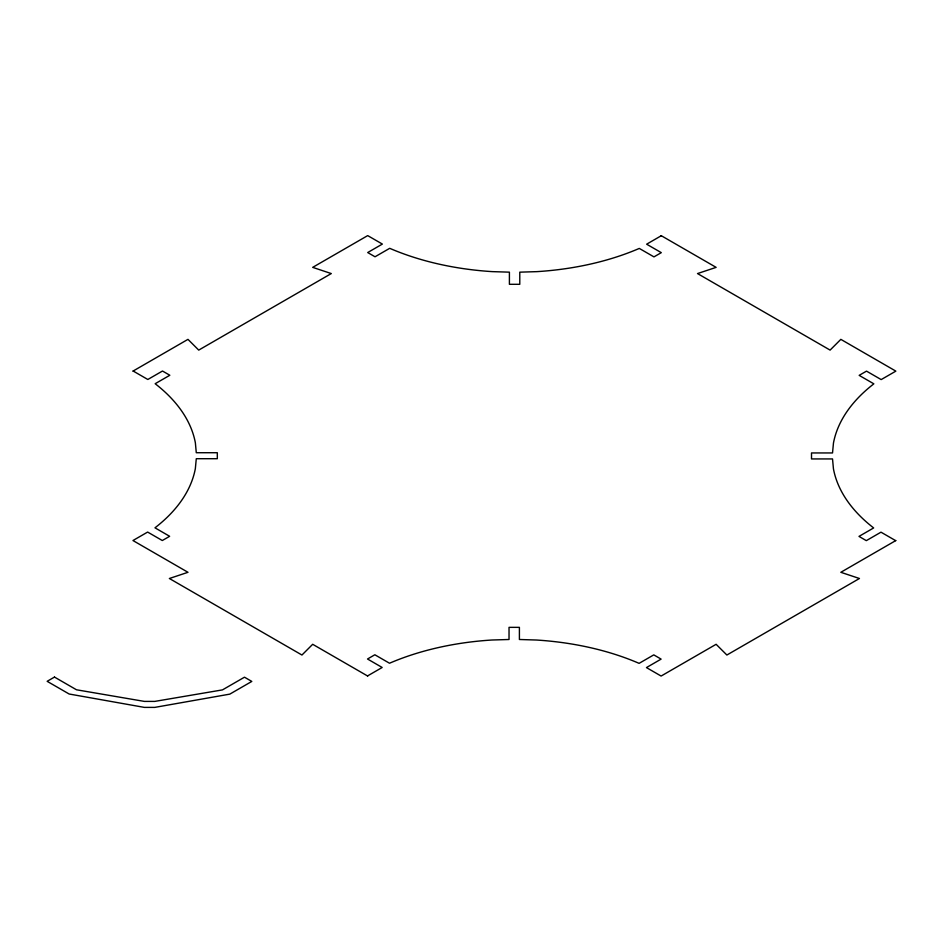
<?xml version="1.0" encoding="UTF-8"?>
<svg xmlns="http://www.w3.org/2000/svg" width="943" height="943" viewBox="0 0 943 943"><rect width="100%" height="100%" fill="white"/><g stroke="black" fill="none" stroke-linecap="round" stroke-linejoin="round"><path stroke-width="1.41" d="M132.963 371.129L187.975 339.362L198.725 350.101L331.288 273.564L312.687 267.364L367.699 235.609L382.375 244.072L367.699 252.547L375.031 256.779L389.707 248.315A208.603 120.433 0 0 0 492.329 271.631L509.409 272.162L509.409 284.303L519.782 284.303L519.782 272.162L536.838 271.643A208.214 120.209 0 0 0 639.295 248.422L653.97 256.885L661.302 252.653L646.639 244.19L661.302 235.715M367.511 675.942L382.174 667.479L367.511 659.004L374.842 654.772L389.518 663.235A208.214 120.209 0 0 1 491.975 640.014L509.031 639.495L509.031 627.354L519.404 627.354L519.404 639.495L536.496 640.026A208.603 120.433 0 0 1 639.106 663.353L653.782 654.878L661.114 659.11L646.45 667.585L661.114 676.048L716.126 644.293L726.876 655.031L859.438 578.495L840.838 572.295L895.85 540.528M661.114 235.609L716.126 267.364L697.525 273.564L830.099 350.101L840.838 339.362L895.85 371.129L881.175 379.593L866.511 371.129L859.167 375.361L873.843 383.836A208.603 120.433 0 0 0 833.459 443.08L832.528 452.946L811.51 452.946L811.51 458.935L832.528 458.935L833.435 468.777A208.214 120.209 0 0 0 873.654 527.939L858.979 536.402L866.322 540.645L880.986 532.17L895.661 540.645M133.152 371.023L147.827 379.487L162.491 371.023L169.834 375.255L155.159 383.718A208.214 120.209 0 0 1 195.378 442.88L196.285 452.723L217.314 452.723L217.314 458.711L196.285 458.711L195.354 468.577A208.603 120.433 0 0 1 154.97 527.821L169.646 536.296L162.302 540.528L147.638 532.064L132.963 540.528L187.975 572.295L169.375 578.495L301.949 655.031L312.687 644.293L367.699 676.048M54.482 677.074L47.15 681.317L69.157 694.013L144.397 707.391L154.77 707.391L229.809 694.131L251.816 681.424L244.485 677.192L222.477 689.887L154.77 701.403L144.397 701.403L76.489 689.781L54.482 677.074"/></g></svg>
